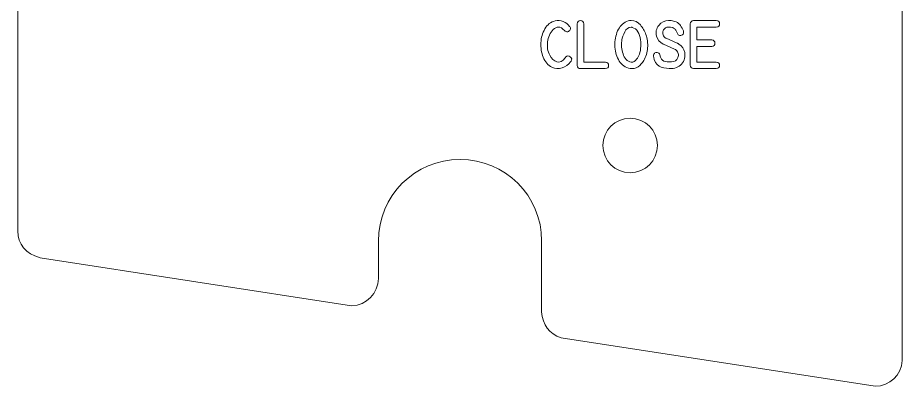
# Model space of a CAD drawing. Header units: millimetres. Extents: x -28 to 37, y -115 to 123.
# Drawn here: x -28.4 to 36.6, y -115 to -87.9 of the extents above; entities that cross this region are included whole.
import ezdxf

# ---------------------------------------------------------------- set-up
doc = ezdxf.new("R2010")
doc.units = ezdxf.units.MM
doc.header["$MEASUREMENT"] = 0
doc.layers.add('Layer 1', color=7, linetype='Continuous')

msp = doc.modelspace()

# ---------------------------------------------------------------- linework, layer by layer
at = {"layer": 'Layer 1', "color": 250, "lineweight": 9}
for points, knots in [([(-26.4142, -43.3274), (-26.4142, -43.3274), (-3.9142, -43.3274), (-3.9142, -43.3274), (-3.9142, -43.3274), (-2.8142, -43.3274), (-1.9142, -44.2274), (-1.9142, -45.3274), (-1.9142, -45.3274), (-1.9142, -45.3274), (-1.9142, -49.3274), (-1.9142, -49.3274), (-1.9142, -49.3274), (-1.9142, -52.6412), (0.7721, -55.3274), (4.0858, -55.3274), (4.0858, -55.3274), (7.3995, -55.3274), (10.0858, -52.6412), (10.0858, -49.3274), (10.0858, -49.3274), (10.0858, -49.3274), (10.0858, -45.3245), (10.0858, -45.3245), (10.0858, -45.3245), (10.0858, -44.2604), (10.928, -43.3835), (11.9787, -43.3274), (11.9787, -43.3274), (11.9787, -43.3274), (34.5858, -43.3274), (34.5858, -43.3274), (34.5858, -43.3274), (35.6858, -43.3274), (36.5858, -44.2274), (36.5858, -45.3274), (36.5858, -45.3274), (36.5858, -45.3274), (36.5858, -113.1351), (36.5858, -113.1351), (36.5858, -113.1351), (36.5259, -114.1807), (35.6532, -115.0178), (34.5937, -115.0202), (34.5937, -115.0202), (34.5937, -115.0202), (11.5251, -111.4633), (11.5251, -111.4633), (11.5251, -111.4633), (10.6226, -111.144), (10.1554, -110.5111), (10.0864, -109.5474), (10.0864, -109.5474), (10.0864, -109.5474), (10.0864, -104.342), (10.0864, -104.342), (10.0864, -104.342), (10.0864, -101.0282), (7.3995, -98.351), (4.0858, -98.351), (4.0858, -98.351), (0.7721, -98.351), (-1.9142, -101.0372), (-1.9142, -104.351), (-1.9142, -104.351), (-1.9142, -104.351), (-1.9142, -107.1032), (-1.9142, -107.1032), (-1.9142, -107.1032), (-1.9142, -108.19), (-2.7929, -109.0815), (-3.8749, -109.1027), (-3.8749, -109.1027), (-3.8749, -109.1027), (-26.7692, -105.5805), (-26.7692, -105.5805), (-26.7692, -105.5805), (-27.8334, -105.2638), (-28.3891, -104.6105), (-28.4142, -103.6062), (-28.4142, -103.6062), (-28.4142, -103.6062), (-28.4142, -45.3274), (-28.4142, -45.3274), (-28.4142, -45.3274), (-28.4142, -44.2274), (-27.5142, -43.3274), (-26.4142, -43.3274)], [0, 0, 0, 0, 0.0434783, 0.0434783, 0.0434783, 0.0434783, 0.0869565, 0.0869565, 0.0869565, 0.0869565, 0.1304348, 0.1304348, 0.1304348, 0.1304348, 0.173913, 0.173913, 0.173913, 0.173913, 0.2173913, 0.2173913, 0.2173913, 0.2173913, 0.2608696, 0.2608696, 0.2608696, 0.2608696, 0.3043478, 0.3043478, 0.3043478, 0.3043478, 0.3478261, 0.3478261, 0.3478261, 0.3478261, 0.3913043, 0.3913043, 0.3913043, 0.3913043, 0.4347826, 0.4347826, 0.4347826, 0.4347826, 0.4782609, 0.4782609, 0.4782609, 0.4782609, 0.5217391, 0.5217391, 0.5217391, 0.5217391, 0.5652174, 0.5652174, 0.5652174, 0.5652174, 0.6086957, 0.6086957, 0.6086957, 0.6086957, 0.6521739, 0.6521739, 0.6521739, 0.6521739, 0.6956522, 0.6956522, 0.6956522, 0.6956522, 0.7391304, 0.7391304, 0.7391304, 0.7391304, 0.7826087, 0.7826087, 0.7826087, 0.7826087, 0.826087, 0.826087, 0.826087, 0.826087, 0.8695652, 0.8695652, 0.8695652, 0.8695652, 0.9130435, 0.9130435, 0.9130435, 0.9130435, 1, 1, 1, 1]), ([(16.5858, -95.3271), (15.4814, -95.3271), (14.5859, -96.2234), (14.5859, -97.3278), (14.5859, -97.3278), (14.5857, -98.4317), (15.4815, -99.3277), (16.5859, -99.3277), (16.5859, -99.3277), (17.6901, -99.3267), (18.5858, -98.4321), (18.5858, -97.3278), (18.5858, -97.3278), (18.5856, -96.2225), (17.6902, -95.3279), (16.5858, -95.3271)], [0, 0, 0, 0, 0.2, 0.2, 0.2, 0.2, 0.4, 0.4, 0.4, 0.4, 0.6, 0.6, 0.6, 0.6, 1, 1, 1, 1])]:
    msp.add_open_spline(points, degree=3, knots=knots, dxfattribs=at)
at = {"layer": 'Layer 1', "color": 240, "lineweight": 9}
for points, knots in [([(12.2435, -91.1301), (12.2435, -91.1301), (12.2282, -91.153), (12.2282, -91.153), (12.2282, -91.153), (12.2247, -91.1571), (12.2218, -91.1613), (12.2194, -91.1648), (12.2194, -91.1648), (12.2177, -91.1683), (12.2153, -91.1718), (12.213, -91.1754), (12.213, -91.1754), (12.0554, -91.3876), (11.849, -91.5387), (11.5933, -91.6293), (11.5933, -91.6293), (11.3381, -91.7192), (11.0864, -91.7028), (10.8383, -91.5799), (10.8383, -91.5799), (10.5502, -91.4364), (10.3386, -91.193), (10.2033, -90.8497), (10.2033, -90.8497), (10.0687, -90.5063), (10.0105, -90.1494), (10.0293, -89.779), (10.0293, -89.779), (10.0487, -89.4086), (10.1463, -89.0688), (10.3221, -88.7583), (10.3221, -88.7583), (10.4985, -88.4485), (10.7543, -88.2544), (11.09, -88.1762), (11.09, -88.1762), (11.2828, -88.1316), (11.4751, -88.1504), (11.6668, -88.2321), (11.6668, -88.2321), (11.8584, -88.3144), (12.016, -88.4296), (12.1389, -88.5778), (12.1389, -88.5778), (12.1401, -88.5778), (12.143, -88.5813), (12.1471, -88.5896), (12.1471, -88.5896), (12.2, -88.6584), (12.2112, -88.7342), (12.18, -88.8159), (12.18, -88.8159), (12.1489, -88.8982), (12.0924, -88.9494), (12.0095, -88.9706), (12.0095, -88.9706), (11.9213, -88.9935), (11.8396, -88.967), (11.7649, -88.8912), (11.7649, -88.8912), (11.6109, -88.7119), (11.4627, -88.626), (11.3205, -88.6325), (11.3205, -88.6325), (11.1782, -88.6395), (11.0506, -88.6983), (10.9383, -88.8083), (10.9383, -88.8083), (10.8254, -88.9188), (10.7319, -89.0599), (10.6572, -89.2322), (10.6572, -89.2322), (10.5826, -89.4045), (10.5367, -89.5656), (10.5197, -89.7161), (10.5197, -89.7161), (10.4991, -89.8836), (10.5009, -90.0524), (10.5255, -90.2217), (10.5255, -90.2217), (10.5502, -90.391), (10.602, -90.5504), (10.6814, -90.6997), (10.6814, -90.6997), (10.8195, -90.9614), (10.993, -91.1254), (11.2023, -91.1912), (11.2023, -91.1912), (11.4122, -91.2577), (11.6168, -91.1571), (11.8167, -90.8908), (11.8167, -90.8908), (11.8261, -90.8796), (11.8367, -90.8643), (11.8496, -90.8461), (11.8496, -90.8461), (11.9572, -90.7268), (12.0713, -90.7144), (12.1912, -90.8091), (12.1912, -90.8091), (12.3111, -90.9037), (12.3288, -91.0107), (12.2435, -91.1301)], [0, 0, 0, 0, 0.037037, 0.037037, 0.037037, 0.037037, 0.0740741, 0.0740741, 0.0740741, 0.0740741, 0.1111111, 0.1111111, 0.1111111, 0.1111111, 0.1481481, 0.1481481, 0.1481481, 0.1481481, 0.1851852, 0.1851852, 0.1851852, 0.1851852, 0.2222222, 0.2222222, 0.2222222, 0.2222222, 0.2592593, 0.2592593, 0.2592593, 0.2592593, 0.2962963, 0.2962963, 0.2962963, 0.2962963, 0.3333333, 0.3333333, 0.3333333, 0.3333333, 0.3703704, 0.3703704, 0.3703704, 0.3703704, 0.4074074, 0.4074074, 0.4074074, 0.4074074, 0.4444444, 0.4444444, 0.4444444, 0.4444444, 0.4814815, 0.4814815, 0.4814815, 0.4814815, 0.5185185, 0.5185185, 0.5185185, 0.5185185, 0.5555556, 0.5555556, 0.5555556, 0.5555556, 0.5925926, 0.5925926, 0.5925926, 0.5925926, 0.6296296, 0.6296296, 0.6296296, 0.6296296, 0.6666667, 0.6666667, 0.6666667, 0.6666667, 0.7037037, 0.7037037, 0.7037037, 0.7037037, 0.7407407, 0.7407407, 0.7407407, 0.7407407, 0.7777778, 0.7777778, 0.7777778, 0.7777778, 0.8148148, 0.8148148, 0.8148148, 0.8148148, 0.8518519, 0.8518519, 0.8518519, 0.8518519, 0.8888889, 0.8888889, 0.8888889, 0.8888889, 0.9259259, 0.9259259, 0.9259259, 0.9259259, 1, 1, 1, 1]), ([(12.9338, -91.6834), (12.7927, -91.674), (12.711, -91.5946), (12.6892, -91.4441), (12.6892, -91.4441), (12.6892, -91.4441), (12.6892, -88.3985), (12.6892, -88.3985), (12.6892, -88.3985), (12.7133, -88.2333), (12.7974, -88.1521), (12.9408, -88.1545), (12.9408, -88.1545), (13.0843, -88.1574), (13.1625, -88.2392), (13.1748, -88.3985), (13.1748, -88.3985), (13.1748, -88.3985), (13.1748, -91.2024), (13.1748, -91.2024), (13.1748, -91.2024), (13.1748, -91.2024), (14.7647, -91.2012), (14.7647, -91.2012), (14.7647, -91.2012), (14.9281, -91.2195), (15.0087, -91.3018), (15.0069, -91.4482), (15.0069, -91.4482), (15.0051, -91.5946), (14.924, -91.6728), (14.7629, -91.6834), (14.7629, -91.6834), (14.7629, -91.6834), (12.9338, -91.6834), (12.9338, -91.6834)], [0, 0, 0, 0, 0.1, 0.1, 0.1, 0.1, 0.2, 0.2, 0.2, 0.2, 0.3, 0.3, 0.3, 0.3, 0.4, 0.4, 0.4, 0.4, 0.5, 0.5, 0.5, 0.5, 0.6, 0.6, 0.6, 0.6, 0.7, 0.7, 0.7, 0.7, 0.8, 0.8, 0.8, 0.8, 1, 1, 1, 1]), ([(17.7526, -89.1687), (17.8579, -89.4868), (17.8979, -89.8166), (17.872, -90.1588), (17.872, -90.1588), (17.8461, -90.501), (17.7521, -90.8132), (17.5904, -91.096), (17.5904, -91.096), (17.4881, -91.2718), (17.3487, -91.4211), (17.1717, -91.544), (17.1717, -91.544), (16.9948, -91.6669), (16.7996, -91.7098), (16.5861, -91.6728), (16.5861, -91.6728), (16.2381, -91.6122), (15.9717, -91.4305), (15.7871, -91.1289), (15.7871, -91.1289), (15.6019, -90.8267), (15.4961, -90.4904), (15.469, -90.12), (15.469, -90.12), (15.442, -89.7496), (15.492, -89.3892), (15.619, -89.0376), (15.619, -89.0376), (15.746, -88.686), (15.9482, -88.4308), (16.2263, -88.2709), (16.2263, -88.2709), (16.3616, -88.1927), (16.5038, -88.1539), (16.6514, -88.1539), (16.6514, -88.1539), (16.9342, -88.1539), (17.1647, -88.2603), (17.344, -88.4732), (17.344, -88.4732), (17.5233, -88.6866), (17.6592, -88.9182), (17.7526, -89.1687)], [0, 0, 0, 0, 0.0833333, 0.0833333, 0.0833333, 0.0833333, 0.1666667, 0.1666667, 0.1666667, 0.1666667, 0.25, 0.25, 0.25, 0.25, 0.3333333, 0.3333333, 0.3333333, 0.3333333, 0.4166667, 0.4166667, 0.4166667, 0.4166667, 0.5, 0.5, 0.5, 0.5, 0.5833333, 0.5833333, 0.5833333, 0.5833333, 0.6666667, 0.6666667, 0.6666667, 0.6666667, 0.75, 0.75, 0.75, 0.75, 0.8333333, 0.8333333, 0.8333333, 0.8333333, 1, 1, 1, 1]), ([(20.0321, -89.8043), (20.0321, -89.8043), (20.0597, -89.816), (20.0597, -89.816), (20.0597, -89.816), (20.0597, -89.816), (20.0909, -89.8313), (20.0909, -89.8313), (20.0909, -89.8313), (20.0909, -89.8313), (20.1185, -89.8472), (20.1185, -89.8472), (20.1185, -89.8472), (20.1262, -89.8531), (20.1356, -89.8584), (20.145, -89.8637), (20.145, -89.8637), (20.155, -89.8684), (20.1644, -89.8742), (20.1738, -89.8795), (20.1738, -89.8795), (20.4007, -90.0289), (20.5418, -90.2358), (20.5953, -90.4998), (20.5953, -90.4998), (20.6159, -90.6033), (20.6206, -90.7097), (20.6095, -90.8185), (20.6095, -90.8185), (20.5906, -90.9749), (20.536, -91.1189), (20.4448, -91.2518), (20.4448, -91.2518), (20.3537, -91.3847), (20.239, -91.487), (20.1015, -91.5593), (20.1015, -91.5593), (19.9533, -91.6375), (19.7998, -91.6763), (19.6411, -91.6763), (19.6411, -91.6763), (19.3748, -91.6763), (19.1208, -91.6422), (18.8779, -91.574), (18.8779, -91.574), (18.6357, -91.5058), (18.4629, -91.323), (18.36, -91.0254), (18.36, -91.0254), (18.3458, -90.9872), (18.3359, -90.9484), (18.3288, -90.9084), (18.3288, -90.9084), (18.3217, -90.8679), (18.3135, -90.8279), (18.3047, -90.7873), (18.3047, -90.7873), (18.2876, -90.705), (18.3076, -90.6321), (18.3658, -90.5686), (18.3658, -90.5686), (18.4235, -90.5057), (18.4958, -90.4816), (18.5816, -90.4963), (18.5816, -90.4963), (18.6727, -90.5151), (18.7357, -90.571), (18.7715, -90.665), (18.7715, -90.665), (18.7715, -90.665), (18.7768, -90.6809), (18.7768, -90.6809), (18.7768, -90.6809), (18.8315, -90.9302), (18.9279, -91.079), (19.0649, -91.1272), (19.0649, -91.1272), (19.2025, -91.1754), (19.393, -91.1971), (19.6376, -91.1924), (19.6376, -91.1924), (19.8628, -91.1924), (20.0174, -91.0866), (20.1015, -90.8755), (20.1015, -90.8755), (20.1379, -90.7814), (20.1438, -90.6833), (20.1185, -90.5815), (20.1185, -90.5815), (20.0932, -90.4804), (20.0433, -90.3952), (19.9686, -90.3276), (19.9686, -90.3276), (19.9351, -90.2987), (19.8916, -90.2723), (19.8375, -90.247), (19.8375, -90.247), (19.8375, -90.247), (19.0402, -89.8972), (19.0402, -89.8972), (19.0402, -89.8972), (19.0402, -89.8972), (19.0143, -89.8831), (19.0143, -89.8831), (19.0143, -89.8831), (18.7533, -89.7455), (18.5916, -89.5497), (18.5287, -89.2957), (18.5287, -89.2957), (18.4517, -89.0017), (18.5052, -88.7383), (18.6898, -88.5043), (18.6898, -88.5043), (18.8738, -88.2709), (19.1161, -88.1539), (19.4153, -88.1539), (19.4153, -88.1539), (19.4153, -88.1539), (19.6052, -88.1592), (19.6052, -88.1592), (19.6052, -88.1592), (19.667, -88.1704), (19.7269, -88.1815), (19.784, -88.1927), (19.784, -88.1927), (19.8416, -88.2033), (19.8998, -88.2221), (19.958, -88.2486), (19.958, -88.2486), (20.1026, -88.3162), (20.2138, -88.4097), (20.2908, -88.5278), (20.2908, -88.5278), (20.3678, -88.646), (20.4372, -88.7742), (20.4989, -88.9118), (20.4989, -88.9118), (20.5048, -88.9247), (20.5101, -88.9394), (20.5148, -88.9565), (20.5148, -88.9565), (20.5271, -89.0129), (20.5213, -89.064), (20.4972, -89.1099), (20.4972, -89.1099), (20.4836, -89.1387), (20.4689, -89.1605), (20.4542, -89.1752), (20.4542, -89.1752), (20.4395, -89.1905), (20.4272, -89.2005), (20.4184, -89.2063), (20.4184, -89.2063), (20.3584, -89.2487), (20.2931, -89.2616), (20.222, -89.244), (20.222, -89.244), (20.1503, -89.2281), (20.0962, -89.1822), (20.058, -89.1064), (20.058, -89.1064), (20.028, -89.0399), (19.9962, -88.9717), (19.9627, -88.9024), (19.9627, -88.9024), (19.9286, -88.833), (19.881, -88.7754), (19.8204, -88.7289), (19.8204, -88.7289), (19.7951, -88.7107), (19.7705, -88.6972), (19.7469, -88.6889), (19.7469, -88.6889), (19.7234, -88.6801), (19.6975, -88.6707), (19.6687, -88.6601), (19.6687, -88.6601), (19.6687, -88.6601), (19.557, -88.6413), (19.557, -88.6413), (19.557, -88.6413), (19.557, -88.6413), (19.3983, -88.636), (19.3983, -88.636), (19.3983, -88.636), (19.2442, -88.6384), (19.1266, -88.7048), (19.0455, -88.8359), (19.0455, -88.8359), (18.9902, -88.92), (18.9697, -89.0135), (18.9832, -89.117), (18.9832, -89.117), (18.9991, -89.244), (19.059, -89.3427), (19.1625, -89.4133), (19.1625, -89.4133), (19.1672, -89.4162), (19.1719, -89.4203), (19.1778, -89.4245), (19.1778, -89.4245), (19.1837, -89.428), (19.1901, -89.4321), (19.1966, -89.4356), (19.1966, -89.4356), (19.1966, -89.4356), (19.216, -89.4439), (19.216, -89.4439), (19.216, -89.4439), (19.216, -89.4439), (19.2366, -89.4527), (19.2366, -89.4527), (19.2366, -89.4527), (19.2366, -89.4527), (20.0321, -89.8043), (20.0321, -89.8043)], [0, 0, 0, 0, 0.0181818, 0.0181818, 0.0181818, 0.0181818, 0.0363636, 0.0363636, 0.0363636, 0.0363636, 0.0545455, 0.0545455, 0.0545455, 0.0545455, 0.0727273, 0.0727273, 0.0727273, 0.0727273, 0.0909091, 0.0909091, 0.0909091, 0.0909091, 0.1090909, 0.1090909, 0.1090909, 0.1090909, 0.1272727, 0.1272727, 0.1272727, 0.1272727, 0.1454545, 0.1454545, 0.1454545, 0.1454545, 0.1636364, 0.1636364, 0.1636364, 0.1636364, 0.1818182, 0.1818182, 0.1818182, 0.1818182, 0.2, 0.2, 0.2, 0.2, 0.2181818, 0.2181818, 0.2181818, 0.2181818, 0.2363636, 0.2363636, 0.2363636, 0.2363636, 0.2545455, 0.2545455, 0.2545455, 0.2545455, 0.2727273, 0.2727273, 0.2727273, 0.2727273, 0.2909091, 0.2909091, 0.2909091, 0.2909091, 0.3090909, 0.3090909, 0.3090909, 0.3090909, 0.3272727, 0.3272727, 0.3272727, 0.3272727, 0.3454545, 0.3454545, 0.3454545, 0.3454545, 0.3636364, 0.3636364, 0.3636364, 0.3636364, 0.3818182, 0.3818182, 0.3818182, 0.3818182, 0.4, 0.4, 0.4, 0.4, 0.4181818, 0.4181818, 0.4181818, 0.4181818, 0.4363636, 0.4363636, 0.4363636, 0.4363636, 0.4545455, 0.4545455, 0.4545455, 0.4545455, 0.4727273, 0.4727273, 0.4727273, 0.4727273, 0.4909091, 0.4909091, 0.4909091, 0.4909091, 0.5090909, 0.5090909, 0.5090909, 0.5090909, 0.5272727, 0.5272727, 0.5272727, 0.5272727, 0.5454545, 0.5454545, 0.5454545, 0.5454545, 0.5636364, 0.5636364, 0.5636364, 0.5636364, 0.5818182, 0.5818182, 0.5818182, 0.5818182, 0.6, 0.6, 0.6, 0.6, 0.6181818, 0.6181818, 0.6181818, 0.6181818, 0.6363636, 0.6363636, 0.6363636, 0.6363636, 0.6545455, 0.6545455, 0.6545455, 0.6545455, 0.6727273, 0.6727273, 0.6727273, 0.6727273, 0.6909091, 0.6909091, 0.6909091, 0.6909091, 0.7090909, 0.7090909, 0.7090909, 0.7090909, 0.7272727, 0.7272727, 0.7272727, 0.7272727, 0.7454545, 0.7454545, 0.7454545, 0.7454545, 0.7636364, 0.7636364, 0.7636364, 0.7636364, 0.7818182, 0.7818182, 0.7818182, 0.7818182, 0.8, 0.8, 0.8, 0.8, 0.8181818, 0.8181818, 0.8181818, 0.8181818, 0.8363636, 0.8363636, 0.8363636, 0.8363636, 0.8545455, 0.8545455, 0.8545455, 0.8545455, 0.8727273, 0.8727273, 0.8727273, 0.8727273, 0.8909091, 0.8909091, 0.8909091, 0.8909091, 0.9090909, 0.9090909, 0.9090909, 0.9090909, 0.9272727, 0.9272727, 0.9272727, 0.9272727, 0.9454545, 0.9454545, 0.9454545, 0.9454545, 0.9636364, 0.9636364, 0.9636364, 0.9636364, 1, 1, 1, 1]), ([(22.9183, -88.6343), (22.9183, -88.6343), (21.4902, -88.6343), (21.4902, -88.6343), (21.4902, -88.6343), (21.4902, -88.6343), (21.4902, -89.5767), (21.4902, -89.5767), (21.4902, -89.5767), (21.4902, -89.5767), (22.5791, -89.5767), (22.5791, -89.5767), (22.5791, -89.5767), (22.7419, -89.6008), (22.8231, -89.6826), (22.8225, -89.8219), (22.8225, -89.8219), (22.8219, -89.9618), (22.7408, -90.043), (22.5791, -90.0659), (22.5791, -90.0659), (22.5791, -90.0659), (21.4902, -90.0659), (21.4902, -90.0659), (21.4902, -90.0659), (21.4902, -90.0659), (21.4902, -91.1977), (21.4902, -91.1977), (21.4902, -91.1977), (21.4902, -91.1977), (22.9183, -91.1977), (22.9183, -91.1977), (22.9183, -91.1977), (23.08, -91.2218), (23.1611, -91.3024), (23.1611, -91.4405), (23.1611, -91.4405), (23.1611, -91.5781), (23.08, -91.6587), (22.9183, -91.6816), (22.9183, -91.6816), (22.9183, -91.6816), (21.2509, -91.6816), (21.2509, -91.6816), (21.2509, -91.6816), (21.1074, -91.6634), (21.0257, -91.5816), (21.0063, -91.437), (21.0063, -91.437), (21.0063, -91.437), (21.0063, -88.395), (21.0063, -88.395), (21.0063, -88.395), (21.0281, -88.2433), (21.1098, -88.1633), (21.2509, -88.1539), (21.2509, -88.1539), (21.2509, -88.1539), (22.9183, -88.1539), (22.9183, -88.1539), (22.9183, -88.1539), (23.08, -88.1662), (23.1611, -88.2474), (23.1605, -88.3961), (23.1605, -88.3961), (23.16, -88.5449), (23.0788, -88.6243), (22.9183, -88.6343)], [0, 0, 0, 0, 0.0555556, 0.0555556, 0.0555556, 0.0555556, 0.1111111, 0.1111111, 0.1111111, 0.1111111, 0.1666667, 0.1666667, 0.1666667, 0.1666667, 0.2222222, 0.2222222, 0.2222222, 0.2222222, 0.2777778, 0.2777778, 0.2777778, 0.2777778, 0.3333333, 0.3333333, 0.3333333, 0.3333333, 0.3888889, 0.3888889, 0.3888889, 0.3888889, 0.4444444, 0.4444444, 0.4444444, 0.4444444, 0.5, 0.5, 0.5, 0.5, 0.5555556, 0.5555556, 0.5555556, 0.5555556, 0.6111111, 0.6111111, 0.6111111, 0.6111111, 0.6666667, 0.6666667, 0.6666667, 0.6666667, 0.7222222, 0.7222222, 0.7222222, 0.7222222, 0.7777778, 0.7777778, 0.7777778, 0.7777778, 0.8333333, 0.8333333, 0.8333333, 0.8333333, 0.8888889, 0.8888889, 0.8888889, 0.8888889, 1, 1, 1, 1]), ([(16.6655, -88.6431), (16.4544, -88.6431), (16.2945, -88.7565), (16.1858, -88.9841), (16.1858, -88.9841), (16.077, -89.2116), (16.0088, -89.4056), (15.98, -89.5662), (15.98, -89.5662), (15.9582, -89.6837), (15.95, -89.8254), (15.9559, -89.9918), (15.9559, -89.9918), (15.9617, -90.1582), (15.9859, -90.3228), (16.0282, -90.4851), (16.0282, -90.4851), (16.0705, -90.648), (16.1346, -90.7944), (16.2193, -90.9243), (16.2193, -90.9243), (16.3045, -91.0548), (16.4156, -91.1413), (16.5532, -91.1836), (16.5532, -91.1836), (16.7143, -91.2342), (16.8531, -91.2024), (16.9695, -91.0884), (16.9695, -91.0884), (17.0859, -90.9737), (17.1741, -90.8526), (17.2341, -90.7238), (17.2341, -90.7238), (17.2946, -90.5915), (17.3364, -90.4187), (17.3587, -90.2035), (17.3587, -90.2035), (17.3811, -89.9889), (17.3758, -89.7743), (17.3434, -89.5603), (17.3434, -89.5603), (17.3105, -89.3463), (17.2464, -89.1534), (17.1512, -88.9817), (17.1512, -88.9817), (17.0559, -88.8101), (16.9201, -88.7007), (16.7449, -88.6537), (16.7449, -88.6537), (16.722, -88.6466), (16.6955, -88.6431), (16.6655, -88.6431)], [0, 0, 0, 0, 0.0714286, 0.0714286, 0.0714286, 0.0714286, 0.1428571, 0.1428571, 0.1428571, 0.1428571, 0.2142857, 0.2142857, 0.2142857, 0.2142857, 0.2857143, 0.2857143, 0.2857143, 0.2857143, 0.3571429, 0.3571429, 0.3571429, 0.3571429, 0.4285714, 0.4285714, 0.4285714, 0.4285714, 0.5, 0.5, 0.5, 0.5, 0.5714286, 0.5714286, 0.5714286, 0.5714286, 0.6428571, 0.6428571, 0.6428571, 0.6428571, 0.7142857, 0.7142857, 0.7142857, 0.7142857, 0.7857143, 0.7857143, 0.7857143, 0.7857143, 0.8571429, 0.8571429, 0.8571429, 0.8571429, 1, 1, 1, 1])]:
    msp.add_open_spline(points, degree=3, knots=knots, dxfattribs=at)

doc.saveas('drawing.dxf')
